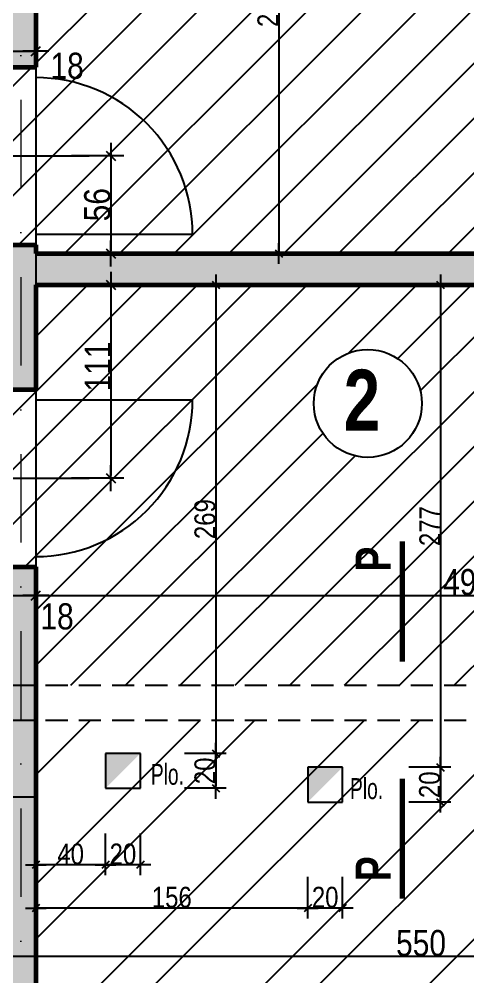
# Model space of a CAD drawing. Header units: millimetres. Extents: x 0 to 26991, y -21919 to -4.
# Drawn here: x 22936 to 23194, y -20576 to -20026 of the extents above; entities that cross this region are included whole.
import ezdxf
from ezdxf.enums import TextEntityAlignment as Align

# ---------------------------------------------------------------- set-up
doc = ezdxf.new("R2010")
doc.units = ezdxf.units.MM
doc.linetypes.add('CACHEX2', pattern=[19.05, 12.7, -6.35])
doc.linetypes.add('TIRETPTX2', pattern=[50.8, 25.4, -12.7, 0, -12.7])
for name, color, linetype in [('01_cote_gen', 4, 'Continuous'), ('01_linteaux', 2, 'Continuous'), ('01_murs_sup', 2, 'CACHEX2'), ('01_poch_BN', 9, 'Continuous'), ('01_poch_murs', 253, 'Continuous'), ('01_poch_poteaux', 250, 'Continuous'), ('01_resv', 32, 'Continuous'), ('01_texte', 230, 'Continuous'), ('AA_COTES', 2, 'Continuous')]:
    doc.layers.add(name, color=color, linetype=linetype)
doc.layers.add('01_murs_coup', color=5, linetype='Continuous', lineweight=60)
doc.layers.add('01_tram_axes', color=2, linetype='TIRETPTX2', lineweight=9)
doc.styles.add('ARIAL NA', font='ARIALN.TTF')
doc.styles.add('impact', font='impact.ttf')
doc.styles.add('STYLE2', font='ARIALN.TTF')
doc.dimstyles.new('JB50', dxfattribs={"dimscale": 0.1, "dimtxt": 150, "dimasz": 15, "dimexe": 0.1, "dimexo": 0.1, "dimgap": 0.09, "dimtad": 1, "dimdec": 1, "dimdsep": 46, "dimtxsty": 'STYLE2', "dimblk1": 'BOND_G', "dimblk2": 'BOND_D', "dimsah": 1, "dimcen": 1.5, "dimdle": 0.01, "dimse1": 1, "dimse2": 1, "dimclrd": 4, "dimclre": 2, "dimclrt": 6, "dimazin": 2, "dimtfac": 2.333333, "dimtdec": 1, "dimtix": 1, "dimtmove": 2, "dimatfit": 3, "dimldrblk": 'BOND_G', "dimfxl": 1, "dimtolj": 1, "dimtzin": 0, "dimarcsym": 0})
doc.dimstyles.new('JB50res', dxfattribs={"dimscale": 0.1, "dimtxt": 120, "dimasz": 12, "dimexe": 0.1, "dimexo": 0.1, "dimgap": 0.09, "dimtad": 1, "dimdec": 1, "dimdsep": 46, "dimtxsty": 'STYLE2', "dimblk1": 'BOND_G', "dimblk2": 'BOND_D', "dimsah": 1, "dimcen": 1.5, "dimdle": 0.01, "dimse1": 1, "dimse2": 1, "dimclrd": 4, "dimclre": 2, "dimclrt": 6, "dimazin": 2, "dimtfac": 2.333333, "dimtdec": 1, "dimtix": 1, "dimtmove": 2, "dimatfit": 3, "dimldrblk": 'BOND_G', "dimfxl": 1, "dimtolj": 1, "dimtzin": 0, "dimarcsym": 0})

# ---------------------------------------------------------------- blocks, each defined once
blk = doc.blocks.new('BOND_G')
at = {"layer": 'AA_COTES', "color": 0}
for p, q in [((0, -5), (0, 15)), ((5, 0), (-5, 0)), ((1.77, 1.77), (-1.77, -1.77))]:
    blk.add_line(p, q, dxfattribs=at)
blk = doc.blocks.new('BOND_D')
at = {"layer": 'AA_COTES', "color": 0}
for p, q in [((0, 5), (0, -15)), ((5, 0), (-5, 0)), ((-1.77, -1.77), (1.77, 1.77))]:
    blk.add_line(p, q, dxfattribs=at)
blk = doc.blocks.new('*D3506')
at = {"layer": '01_cote_gen', "color": 4, "lineweight": -2, "ltscale": 0.1, "transparency": 16777216}
blk.add_line((22929.24, -20044.86), (22944.24, -20044.86), dxfattribs=at)
at = {"layer": 'Defpoints', "color": 0, "ltscale": 0.1, "transparency": 16777216}
for p in [(22927.74, -20040.15), (22945.74, -20044.86), (22945.74, -20044.86)]:
    blk.add_point(p, dxfattribs=at)
at = {"layer": '01_cote_gen', "color": 4, "lineweight": -2, "ltscale": 0.1, "transparency": 16777216, "xscale": 1.5, "yscale": 1.5, "zscale": 1.5, "rotation": 180}
blk.add_blockref('BOND_G', (22927.74, -20044.86), dxfattribs=at)
at = {"layer": '01_cote_gen', "color": 4, "lineweight": -2, "ltscale": 0.1, "transparency": 16777216, "xscale": 1.5, "yscale": 1.5, "zscale": 1.5}
blk.add_blockref('BOND_D', (22945.74, -20044.86), dxfattribs=at)
at = {"layer": '01_cote_gen', "color": 6, "ltscale": 0.1, "transparency": 16777216, "insert": (22963.69, -20053.3), "char_height": 15, "attachment_point": 5, "style": 'STYLE2'}
blk.add_mtext('\\A1;18', dxfattribs=at)
blk = doc.blocks.new('*D3513')
at = {"layer": '01_cote_gen', "color": 4, "lineweight": -2, "ltscale": 0.1, "transparency": 16777216}
blk.add_line((22929.24, -20357.39), (22944.24, -20357.39), dxfattribs=at)
at = {"layer": 'Defpoints', "color": 0, "ltscale": 0.1, "transparency": 16777216}
for p in [(22945.74, -20357.39), (22927.74, -20379.89), (22945.74, -20379.89)]:
    blk.add_point(p, dxfattribs=at)
at = {"layer": '01_cote_gen', "color": 4, "lineweight": -2, "ltscale": 0.1, "transparency": 16777216, "xscale": 1.5, "yscale": 1.5, "zscale": 1.5, "rotation": 180}
blk.add_blockref('BOND_G', (22927.74, -20357.39), dxfattribs=at)
at = {"layer": '01_cote_gen', "color": 4, "lineweight": -2, "ltscale": 0.1, "transparency": 16777216, "xscale": 1.5, "yscale": 1.5, "zscale": 1.5}
blk.add_blockref('BOND_D', (22945.74, -20357.39), dxfattribs=at)
at = {"layer": '01_cote_gen', "color": 6, "ltscale": 0.1, "transparency": 16777216, "insert": (22957.91, -20369.41), "char_height": 15, "attachment_point": 5, "style": 'STYLE2'}
blk.add_mtext('\\A1;18', dxfattribs=at)
blk = doc.blocks.new('*D3514')
at = {"layer": '01_cote_gen', "color": 4, "lineweight": -2, "ltscale": 0.1, "transparency": 16777216}
blk.add_line((22947.24, -20357.39), (23440.24, -20357.39), dxfattribs=at)
at = {"layer": 'Defpoints', "color": 0, "ltscale": 0.1, "transparency": 16777216}
for p in [(23441.74, -20357.39), (22945.74, -20379.89), (23441.74, -20379.89)]:
    blk.add_point(p, dxfattribs=at)
at = {"layer": '01_cote_gen', "color": 4, "lineweight": -2, "ltscale": 0.1, "transparency": 16777216, "xscale": 1.5, "yscale": 1.5, "zscale": 1.5, "rotation": 180}
blk.add_blockref('BOND_G', (22945.74, -20357.39), dxfattribs=at)
at = {"layer": '01_cote_gen', "color": 4, "lineweight": -2, "ltscale": 0.1, "transparency": 16777216, "xscale": 1.5, "yscale": 1.5, "zscale": 1.5}
blk.add_blockref('BOND_D', (23441.74, -20357.39), dxfattribs=at)
at = {"layer": '01_cote_gen', "color": 6, "ltscale": 0.1, "transparency": 16777216, "insert": (23193.74, -20349.72), "char_height": 15, "attachment_point": 5, "style": 'STYLE2'}
blk.add_mtext('\\A1;496', dxfattribs=at)
blk = doc.blocks.new('*D3565')
at = {"layer": '01_cote_gen', "color": 4, "lineweight": -2, "ltscale": 0.1, "transparency": 16777216}
blk.add_line((22988.73, -20180.46), (22988.73, -20288.46), dxfattribs=at)
at = {"layer": 'Defpoints', "color": 0, "ltscale": 0.1, "transparency": 16777216}
for p in [(22974.88, -20178.96), (22967.33, -20289.96), (22988.73, -20289.96)]:
    blk.add_point(p, dxfattribs=at)
at = {"layer": '01_cote_gen', "color": 4, "lineweight": -2, "ltscale": 0.1, "transparency": 16777216, "xscale": 1.5, "yscale": 1.5, "zscale": 1.5}
for name, p, rotation in [('BOND_G', (22988.73, -20178.96), 90), ('BOND_D', (22988.73, -20289.96), 270)]:
    blk.add_blockref(name, p, dxfattribs=dict(at, rotation=rotation))
at = {"layer": '01_cote_gen', "color": 6, "ltscale": 0.1, "transparency": 16777216, "insert": (22981.19, -20225.82), "char_height": 15, "attachment_point": 5, "rotation": 90, "style": 'STYLE2'}
blk.add_mtext('\\A1;111', dxfattribs=at)
blk = doc.blocks.new('*D3566')
at = {"layer": '01_cote_gen', "color": 4, "lineweight": -2, "ltscale": 0.1, "transparency": 16777216}
blk.add_line((22988.73, -20106.46), (22988.73, -20159.46), dxfattribs=at)
at = {"layer": 'Defpoints', "color": 0, "ltscale": 0.1, "transparency": 16777216}
for p in [(22976.34, -20104.96), (22988.73, -20160.96), (23005.72, -20160.96)]:
    blk.add_point(p, dxfattribs=at)
at = {"layer": '01_cote_gen', "color": 4, "lineweight": -2, "ltscale": 0.1, "transparency": 16777216, "xscale": 1.5, "yscale": 1.5, "zscale": 1.5}
for name, p, rotation in [('BOND_G', (22988.73, -20104.96), 90), ('BOND_D', (22988.73, -20160.96), 270)]:
    blk.add_blockref(name, p, dxfattribs=dict(at, rotation=rotation))
at = {"layer": '01_cote_gen', "color": 6, "ltscale": 0.1, "transparency": 16777216, "insert": (22981.06, -20132.96), "char_height": 15, "attachment_point": 5, "rotation": 90, "style": 'STYLE2'}
blk.add_mtext('\\A1;56', dxfattribs=at)
blk = doc.blocks.new('*D3703')
at = {"layer": '01_cote_gen', "color": 4, "lineweight": -2, "ltscale": 0.1, "transparency": 16777216}
blk.add_line((23085.1, -19879.14), (23085.1, -20159.76), dxfattribs=at)
at = {"layer": 'Defpoints', "color": 0, "ltscale": 0.1, "transparency": 16777216}
for p in [(23067.1, -19877.94), (23067.1, -20160.96), (23085.1, -20160.96)]:
    blk.add_point(p, dxfattribs=at)
at = {"layer": '01_cote_gen', "color": 4, "lineweight": -2, "ltscale": 0.1, "transparency": 16777216, "xscale": 1.2, "yscale": 1.2, "zscale": 1.2}
for name, p, rotation in [('BOND_G', (23085.1, -19877.94), 90), ('BOND_D', (23085.1, -20160.96), 270)]:
    blk.add_blockref(name, p, dxfattribs=dict(at, rotation=rotation))
at = {"layer": '01_cote_gen', "color": 6, "ltscale": 0.1, "transparency": 16777216, "insert": (23078.96, -20019.45), "char_height": 12, "attachment_point": 5, "rotation": 90, "style": 'STYLE2'}
blk.add_mtext('\\A1;283', dxfattribs=at)
blk = doc.blocks.new('*D3706')
at = {"layer": '01_cote_gen', "color": 4, "lineweight": -2, "ltscale": 0.1, "transparency": 16777216}
blk.add_line((23004.5, -20511.97), (22986.9, -20511.97), dxfattribs=at)
at = {"layer": 'Defpoints', "color": 0, "ltscale": 0.1, "transparency": 16777216}
for p in [(22985.7, -20443.18), (23005.7, -20443.18), (22985.7, -20511.97)]:
    blk.add_point(p, dxfattribs=at)
at = {"layer": '01_cote_gen', "color": 4, "lineweight": -2, "ltscale": 0.1, "transparency": 16777216, "xscale": 1.2, "yscale": 1.2, "zscale": 1.2, "rotation": 180}
blk.add_blockref('BOND_D', (22985.7, -20511.97), dxfattribs=at)
at = {"layer": '01_cote_gen', "color": 4, "lineweight": -2, "ltscale": 0.1, "transparency": 16777216, "xscale": 1.2, "yscale": 1.2, "zscale": 1.2}
blk.add_blockref('BOND_G', (23005.7, -20511.97), dxfattribs=at)
at = {"layer": '01_cote_gen', "color": 6, "ltscale": 0.1, "transparency": 16777216, "insert": (22995.7, -20505.83), "char_height": 12, "attachment_point": 5, "style": 'STYLE2'}
blk.add_mtext('\\A1;20', dxfattribs=at)
blk = doc.blocks.new('*D3707')
at = {"layer": '01_cote_gen', "color": 4, "lineweight": -2, "ltscale": 0.1, "transparency": 16777216}
blk.add_line((22984.5, -20511.97), (22946.94, -20511.97), dxfattribs=at)
at = {"layer": 'Defpoints', "color": 0, "ltscale": 0.1, "transparency": 16777216}
for p in [(22985.7, -20443.18), (22945.74, -20447.31), (22945.74, -20511.97)]:
    blk.add_point(p, dxfattribs=at)
at = {"layer": '01_cote_gen', "color": 4, "lineweight": -2, "ltscale": 0.1, "transparency": 16777216, "xscale": 1.2, "yscale": 1.2, "zscale": 1.2, "rotation": 180}
blk.add_blockref('BOND_D', (22945.74, -20511.97), dxfattribs=at)
at = {"layer": '01_cote_gen', "color": 4, "lineweight": -2, "ltscale": 0.1, "transparency": 16777216, "xscale": 1.2, "yscale": 1.2, "zscale": 1.2}
blk.add_blockref('BOND_G', (22985.7, -20511.97), dxfattribs=at)
at = {"layer": '01_cote_gen', "color": 6, "ltscale": 0.1, "transparency": 16777216, "insert": (22965.72, -20505.83), "char_height": 12, "attachment_point": 5, "style": 'STYLE2'}
blk.add_mtext('\\A1;40', dxfattribs=at)
blk = doc.blocks.new('*D3708')
at = {"layer": '01_cote_gen', "color": 4, "lineweight": -2, "ltscale": 0.1, "transparency": 16777216}
blk.add_line((23120.55, -20536.8), (23102.95, -20536.8), dxfattribs=at)
at = {"layer": 'Defpoints', "color": 0, "ltscale": 0.1, "transparency": 16777216}
for p in [(23101.75, -20475.97), (23121.75, -20475.97), (23101.75, -20536.8)]:
    blk.add_point(p, dxfattribs=at)
at = {"layer": '01_cote_gen', "color": 4, "lineweight": -2, "ltscale": 0.1, "transparency": 16777216, "xscale": 1.2, "yscale": 1.2, "zscale": 1.2, "rotation": 180}
blk.add_blockref('BOND_D', (23101.75, -20536.8), dxfattribs=at)
at = {"layer": '01_cote_gen', "color": 4, "lineweight": -2, "ltscale": 0.1, "transparency": 16777216, "xscale": 1.2, "yscale": 1.2, "zscale": 1.2}
blk.add_blockref('BOND_G', (23121.75, -20536.8), dxfattribs=at)
at = {"layer": '01_cote_gen', "color": 6, "ltscale": 0.1, "transparency": 16777216, "insert": (23111.75, -20530.66), "char_height": 12, "attachment_point": 5, "style": 'STYLE2'}
blk.add_mtext('\\A1;20', dxfattribs=at)
blk = doc.blocks.new('*D3709')
at = {"layer": '01_cote_gen', "color": 4, "lineweight": -2, "ltscale": 0.1, "transparency": 16777216}
blk.add_line((23100.55, -20536.8), (22946.94, -20536.8), dxfattribs=at)
at = {"layer": 'Defpoints', "color": 0, "ltscale": 0.1, "transparency": 16777216}
for p in [(23101.75, -20475.97), (22945.74, -20529.04), (22945.74, -20536.8)]:
    blk.add_point(p, dxfattribs=at)
at = {"layer": '01_cote_gen', "color": 4, "lineweight": -2, "ltscale": 0.1, "transparency": 16777216, "xscale": 1.2, "yscale": 1.2, "zscale": 1.2, "rotation": 180}
blk.add_blockref('BOND_D', (22945.74, -20536.8), dxfattribs=at)
at = {"layer": '01_cote_gen', "color": 4, "lineweight": -2, "ltscale": 0.1, "transparency": 16777216, "xscale": 1.2, "yscale": 1.2, "zscale": 1.2}
blk.add_blockref('BOND_G', (23101.75, -20536.8), dxfattribs=at)
at = {"layer": '01_cote_gen', "color": 6, "ltscale": 0.1, "transparency": 16777216, "insert": (23023.74, -20530.66), "char_height": 12, "attachment_point": 5, "style": 'STYLE2'}
blk.add_mtext('\\A1;156', dxfattribs=at)
blk = doc.blocks.new('*D3710')
at = {"layer": '01_cote_gen', "color": 4, "lineweight": -2, "ltscale": 0.1, "transparency": 16777216}
blk.add_line((23048.95, -20180.16), (23048.95, -20446.8), dxfattribs=at)
at = {"layer": 'Defpoints', "color": 0, "ltscale": 0.1, "transparency": 16777216}
for p in [(23037.66, -20178.96), (23005.7, -20448), (23048.95, -20448)]:
    blk.add_point(p, dxfattribs=at)
at = {"layer": '01_cote_gen', "color": 4, "lineweight": -2, "ltscale": 0.1, "transparency": 16777216, "xscale": 1.2, "yscale": 1.2, "zscale": 1.2}
for name, p, rotation in [('BOND_G', (23048.95, -20178.96), 90), ('BOND_D', (23048.95, -20448), 270)]:
    blk.add_blockref(name, p, dxfattribs=dict(at, rotation=rotation))
at = {"layer": '01_cote_gen', "color": 6, "ltscale": 0.1, "transparency": 16777216, "insert": (23042.82, -20313.48), "char_height": 12, "attachment_point": 5, "rotation": 90, "style": 'STYLE2'}
blk.add_mtext('\\A1;269', dxfattribs=at)
blk = doc.blocks.new('*D3711')
at = {"layer": '01_cote_gen', "color": 4, "lineweight": -2, "ltscale": 0.1, "transparency": 16777216}
blk.add_line((23048.95, -20449.2), (23048.95, -20466.8), dxfattribs=at)
at = {"layer": 'Defpoints', "color": 0, "ltscale": 0.1, "transparency": 16777216}
for p in [(23005.7, -20448), (23005.7, -20468), (23048.95, -20468)]:
    blk.add_point(p, dxfattribs=at)
at = {"layer": '01_cote_gen', "color": 4, "lineweight": -2, "ltscale": 0.1, "transparency": 16777216, "xscale": 1.2, "yscale": 1.2, "zscale": 1.2}
for name, p, rotation in [('BOND_G', (23048.95, -20448), 90), ('BOND_D', (23048.95, -20468), 270)]:
    blk.add_blockref(name, p, dxfattribs=dict(at, rotation=rotation))
at = {"layer": '01_cote_gen', "color": 6, "ltscale": 0.1, "transparency": 16777216, "insert": (23042.82, -20458), "char_height": 12, "attachment_point": 5, "rotation": 90, "style": 'STYLE2'}
blk.add_mtext('\\A1;20', dxfattribs=at)
blk = doc.blocks.new('*D3712')
at = {"layer": '01_cote_gen', "color": 4, "lineweight": -2, "ltscale": 0.1, "transparency": 16777216}
blk.add_line((23177.84, -20180.16), (23177.84, -20454.77), dxfattribs=at)
at = {"layer": 'Defpoints', "color": 0, "ltscale": 0.1, "transparency": 16777216}
for p in [(23179.72, -20178.96), (23121.75, -20455.97), (23177.84, -20455.97)]:
    blk.add_point(p, dxfattribs=at)
at = {"layer": '01_cote_gen', "color": 4, "lineweight": -2, "ltscale": 0.1, "transparency": 16777216, "xscale": 1.2, "yscale": 1.2, "zscale": 1.2}
for name, p, rotation in [('BOND_G', (23177.84, -20178.96), 90), ('BOND_D', (23177.84, -20455.97), 270)]:
    blk.add_blockref(name, p, dxfattribs=dict(at, rotation=rotation))
at = {"layer": '01_cote_gen', "color": 6, "ltscale": 0.1, "transparency": 16777216, "insert": (23171.8, -20317.46), "char_height": 12, "attachment_point": 5, "rotation": 90, "style": 'STYLE2'}
blk.add_mtext('\\A1;277', dxfattribs=at)
blk = doc.blocks.new('*D3713')
at = {"layer": '01_cote_gen', "color": 4, "lineweight": -2, "ltscale": 0.1, "transparency": 16777216}
blk.add_line((23177.84, -20457.17), (23177.84, -20474.77), dxfattribs=at)
at = {"layer": 'Defpoints', "color": 0, "ltscale": 0.1, "transparency": 16777216}
for p in [(23171.84, -20455.97), (23111.75, -20475.97), (23177.84, -20475.97)]:
    blk.add_point(p, dxfattribs=at)
at = {"layer": '01_cote_gen', "color": 4, "lineweight": -2, "ltscale": 0.1, "transparency": 16777216, "xscale": 1.2, "yscale": 1.2, "zscale": 1.2}
for name, p, rotation in [('BOND_G', (23177.84, -20455.97), 90), ('BOND_D', (23177.84, -20475.97), 270)]:
    blk.add_blockref(name, p, dxfattribs=dict(at, rotation=rotation))
at = {"layer": '01_cote_gen', "color": 6, "ltscale": 0.1, "transparency": 16777216, "insert": (23171.7, -20465.97), "char_height": 12, "attachment_point": 5, "rotation": 90, "style": 'STYLE2'}
blk.add_mtext('\\A1;20', dxfattribs=at)
blk = doc.blocks.new('*D3717')
at = {"layer": '01_cote_gen', "color": 4, "lineweight": -2, "ltscale": 0.1, "transparency": 16777216}
blk.add_line((23440.24, -20564.64), (22893.24, -20564.64), dxfattribs=at)
at = {"layer": 'Defpoints', "color": 0, "ltscale": 0.1, "transparency": 16777216}
for p in [(22891.74, -20418.88), (23441.74, -20481.47), (22891.74, -20564.64)]:
    blk.add_point(p, dxfattribs=at)
at = {"layer": '01_cote_gen', "color": 4, "lineweight": -2, "ltscale": 0.1, "transparency": 16777216, "xscale": 1.5, "yscale": 1.5, "zscale": 1.5, "rotation": 180}
blk.add_blockref('BOND_D', (22891.74, -20564.64), dxfattribs=at)
at = {"layer": '01_cote_gen', "color": 4, "lineweight": -2, "ltscale": 0.1, "transparency": 16777216, "xscale": 1.5, "yscale": 1.5, "zscale": 1.5}
blk.add_blockref('BOND_G', (23441.74, -20564.64), dxfattribs=at)
at = {"layer": '01_cote_gen', "color": 6, "ltscale": 0.1, "transparency": 16777216, "insert": (23166.74, -20556.97), "char_height": 15, "attachment_point": 5, "style": 'STYLE2'}
blk.add_mtext('\\A1;550', dxfattribs=at)

msp = doc.modelspace()

# ---------------------------------------------------------------- hatches: boundary and pattern name
at = {"layer": '01_poch_BN', "ltscale": 0.1}
h = msp.add_hatch(dxfattribs=at)
h.set_pattern_fill('ANSI31', color=256, scale=7)
h.paths.add_polyline_path([(23441.74, -19900.98), (23349.74, -19900.98), (23349.74, -19892.98), (23049.74, -19892.98), (23049.74, -19900.98), (22945.74, -19900.98), (22945.74, -20053.96), (22937.11, -20053.96), (22937.11, -20155.96), (22945.74, -20155.96), (22945.74, -20160.96), (23441.74, -20160.96)])
edge = h.paths.add_edge_path()
edge.add_arc((22572.95, -20247.07), 30.98, 0, 360)
edge = h.paths.add_edge_path()
edge.add_arc((23136.19, -20247.07), 30.98, 0, 360)
h.paths.add_polyline_path([(23441.74, -20178.96), (22945.74, -20178.96), (22945.74, -20238.96), (22937.11, -20238.96), (22937.11, -20340.96), (22945.74, -20340.96), (22945.74, -20408.88), (23441.74, -20408.88), (23441.74, -20383.91), (23447.11, -20383.91), (23447.11, -20283.91), (23441.74, -20283.91)])
h.paths.add_polyline_path([(22762.76, -20110.94), (22773.13, -20110.94), (22773.13, -20080.96), (22762.76, -20080.96)])
h.paths.add_polyline_path([(22911.48, -20289.96), (22911.48, -20408.88), (22927.74, -20408.88), (22927.74, -20340.96), (22937.11, -20340.96), (22937.11, -20238.96), (22927.74, -20238.96), (22927.74, -20289.96)])
h.paths.add_polyline_path([(22797.76, -20300.96), (22797.76, -20198.96), (22779.76, -20198.96), (22779.76, -20178.96), (22341.74, -20178.96), (22341.74, -20408.88), (22779.76, -20408.88), (22779.76, -20300.96)])
h.paths.add_polyline_path([(22927.74, -20053.96), (22927.74, -20155.96), (22937.11, -20155.96), (22937.11, -20053.96)])
h.paths.add_polyline_path([(22762.76, -20154.94), (22773.13, -20154.94), (22773.13, -20124.96), (22762.76, -20124.96)])
h = msp.add_hatch(dxfattribs=at)
h.set_pattern_fill('ANSI32', color=256, scale=7)
edge = h.paths.add_edge_path()
edge.add_arc((23167.2, -20816.5), 30.98, 0, 360)
h.paths.add_polyline_path([(23441.74, -20428.88), (22945.74, -20428.88), (22945.74, -21089.91), (23101.7, -21089.91), (23201.7, -21089.91), (23441.74, -21089.91), (23441.74, -20983.91), (23441.74, -20683.91)])
h.paths.add_polyline_path([(22911.48, -20428.88), (22911.48, -20454.96), (22927.74, -20454.96), (22927.74, -20428.88)])
at = {"layer": '01_poch_murs', "ltscale": 0.1}
h = msp.add_hatch(color=256, dxfattribs=at)
h.dxf.hatch_style = 1
h.paths.add_polyline_path([(23447.11, -18983.91), (23441.74, -18983.91), (23441.74, -19116.92), (23447.11, -19116.92)])
h.paths.add_polyline_path([(23457.7, -19116.92), (23457.7, -19132.92), (23457.7, -19132.92), (23457.7, -19116.92), (23447.11, -19127.51), (23447.11, -18983.91), (23457.74, -18983.91), (23457.74, -19116.92)])
h.paths.add_polyline_path([(23457.7, -19116.92), (23449.7, -19124.92), (23457.7, -19132.92)], flags=17)
h.paths.add_polyline_path([(23447.11, -19122.33), (23441.74, -19116.96), (23441.74, -19132.88), (23447.11, -19127.51)])
h.paths.add_polyline_path([(23447.11, -19132.92), (23441.74, -19132.92), (23441.74, -19342.96), (22945.74, -19342.96), (22945.74, -19272.84), (22937.11, -19272.84), (22937.11, -20053.96), (22945.74, -20053.96), (22945.74, -19360.96), (23441.74, -19360.96), (23441.74, -19483.81), (23447.11, -19483.81)])
h.paths.add_polyline_path([(23457.74, -19132.96), (23457.7, -19132.92), (23447.11, -19132.92), (23447.11, -19483.81), (23457.74, -19483.81)])
h.paths.add_polyline_path([(22937.11, -19272.84), (22927.74, -19272.84), (22927.74, -20053.96), (22937.11, -20053.96)])
h = msp.add_hatch(color=256, dxfattribs=at)
h.dxf.hatch_style = 1
h.paths.add_polyline_path([(23447.11, -19783.91), (23441.74, -19783.91), (23441.74, -20160.96), (22945.74, -20160.96), (22945.74, -20178.96), (23441.74, -20178.96), (23441.74, -20283.91), (23447.11, -20283.91)])
h.paths.add_polyline_path([(23457.74, -19783.91), (23447.11, -19783.91), (23447.11, -20283.91), (23457.74, -20283.91)])
h = msp.add_hatch(color=256, dxfattribs=at)
h.dxf.hatch_style = 1
h.paths.add_polyline_path([(22945.74, -20472.96), (22937.11, -20472.96), (22937.11, -21105.91), (23101.7, -21105.91), (23101.7, -21089.91), (22945.74, -21089.91)])
h.paths.add_polyline_path([(22937.11, -20472.96), (22927.74, -20472.96), (22927.74, -21089.91), (22801.7, -21089.91), (22801.7, -21105.91), (22937.11, -21105.91)])
h.paths.add_polyline_path([(23447.11, -20983.91), (23441.74, -20983.91), (23441.74, -21089.91), (23201.7, -21089.91), (23201.7, -21105.91), (23447.11, -21105.91)])
h.paths.add_polyline_path([(23457.74, -20983.91), (23447.11, -20983.91), (23447.11, -21105.91), (23457.74, -21105.91)])
at = {"layer": '01_poch_poteaux', "ltscale": 0.1}
h = msp.add_hatch(color=256, dxfattribs=at)
h.dxf.hatch_style = 1
h.paths.add_polyline_path([(22945.74, -20160.96), (22945.74, -20155.96), (22937.11, -20155.96), (22937.11, -20238.96), (22945.74, -20238.96), (22945.74, -20178.96)])
h.paths.add_polyline_path([(22937.11, -20155.96), (22927.74, -20155.96), (22927.74, -20238.96), (22937.11, -20238.96)])
h = msp.add_hatch(color=256, dxfattribs=at)
h.dxf.hatch_style = 1
h.paths.add_polyline_path([(22937.11, -20340.96), (22927.74, -20340.96), (22927.74, -20454.96), (22927.74, -20472.96), (22937.11, -20472.96)])
h.paths.add_polyline_path([(22945.74, -20340.96), (22937.11, -20340.96), (22937.11, -20472.96), (22945.74, -20472.96)])

# ---------------------------------------------------------------- linework, layer by layer
at = {"layer": '01_linteaux', "ltscale": 0.1}
for p, q in [((22945.74, -20053.96), (22945.74, -20155.96)), ((22900.35, -20104.96), (22976.34, -20104.96)), ((22945.74, -20149.96), (23035.7, -20149.96)), ((22945.74, -20238.96), (22945.74, -20340.96)), ((22945.74, -20244.96), (23035.7, -20244.96)), ((22900.35, -20289.96), (22976.34, -20289.96))]:
    msp.add_line(p, q, dxfattribs=at)
for centre, start, end in [((22945.73, -20149.93), 359.9796, 89.9965), ((22945.73, -20244.99), 270.0035, 0.0204)]:
    msp.add_arc(centre, 89.97, start, end, dxfattribs=at)
at = {"layer": '01_murs_coup'}
for p, q in [((22945.74, -19360.96), (22945.74, -20053.96)), ((22927.74, -20053.96), (22945.74, -20053.96)), ((22927.74, -20155.96), (22945.74, -20155.96)), ((22945.74, -20155.96), (22945.74, -20160.96)), ((22945.74, -20160.96), (23441.74, -20160.96)), ((22945.74, -20160.96), (23441.74, -20160.96)), ((22945.74, -20178.96), (22945.74, -20238.96)), ((22945.74, -20178.96), (23441.74, -20178.96)), ((22945.74, -20178.96), (23441.74, -20178.96)), ((22927.74, -20238.96), (22945.74, -20238.96)), ((22927.74, -20340.96), (22945.74, -20340.96)), ((22945.74, -20340.96), (22945.74, -21089.91))]:
    msp.add_line(p, q, dxfattribs=at)
at = {"layer": '01_murs_sup'}
for p, q in [((22341.74, -20408.88), (23441.74, -20408.88)), ((22341.74, -20428.88), (23441.74, -20428.88))]:
    msp.add_line(p, q, dxfattribs=at)
at = {"layer": '01_poch_poteaux', "ltscale": 0.1}
for p, q in [((22945.74, -20160.96), (22945.74, -20178.96)), ((22927.74, -20472.96), (22945.74, -20472.96))]:
    msp.add_line(p, q, dxfattribs=at)
at = {"layer": '01_resv'}
for p, q in [((22995.7, -20448), (22985.7, -20448)), ((22985.7, -20448), (22985.7, -20468)), ((23005.7, -20448), (22985.7, -20448)), ((23005.7, -20448), (22995.7, -20448)), ((23005.7, -20468), (23005.7, -20448)), ((23111.75, -20455.97), (23101.75, -20455.97)), ((23101.75, -20455.97), (23101.75, -20475.97)), ((23121.75, -20455.97), (23101.75, -20455.97)), ((23121.75, -20455.97), (23111.75, -20455.97)), ((23121.75, -20475.97), (23121.75, -20455.97)), ((22985.7, -20468), (23005.7, -20468)), ((23101.75, -20475.97), (23121.75, -20475.97))]:
    msp.add_line(p, q, dxfattribs=at)
at = {"layer": '01_resv', "ltscale": 0.1}
for points in [[(22985.7, -20468), (22985.7, -20448), (23005.7, -20448)], [(23101.75, -20475.97), (23101.75, -20455.97), (23121.75, -20455.97)]]:
    msp.add_solid(points, dxfattribs=at)
at = {"layer": '01_texte', "const_width": 3}
for points in [[(23156.02, -20395.29), (23156.02, -20326.14)], [(23156.02, -20531.42), (23156.02, -20462.48)]]:
    msp.add_lwpolyline(points, dxfattribs=at)
at = {"layer": '01_texte'}
msp.add_circle((23136.19, -20247.07), 30.98, dxfattribs=at)
at = {"layer": '01_tram_axes', "color": 253, "ltscale": 2}
msp.add_line((22937.11, -17835.37), (22937.11, -21303.33), dxfattribs=at)

# ---------------------------------------------------------------- texts
at = {"layer": '01_texte', "style": 'impact'}
msp.add_text('2', height=35, dxfattribs=at).set_placement((23132.85, -20245.19), align=Align.MIDDLE_CENTER)
for p in [(23139.25, -20336.47), (23139.25, -20514.23)]:
    msp.add_text('P', height=20, rotation=90, dxfattribs=at).set_placement(p, align=Align.MIDDLE)
at = {"layer": '01_texte', "style": 'ARIAL NA', "width": 0.8}
for p in [(23021.23, -20469.58), (23135.51, -20477.79)]:
    msp.add_text('Plo.', height=12, dxfattribs=at).set_placement(p, align=Align.BOTTOM_CENTER)

# ---------------------------------------------------------------- dimensions: what is measured, and where the dimension line sits
at = {"layer": '01_cote_gen', "ltscale": 0.1}
for base, p1, p2, dimstyle, picture, middle in [((23085.1, -20160.96), (23067.1, -19877.94), (23067.1, -20160.96), 'JB50res', '*D3703', (23078.96, -20019.45)), ((22988.73, -20160.96), (22976.34, -20104.96), (23005.72, -20160.96), 'JB50', '*D3566', (22981.06, -20132.96)), ((23048.95, -20448), (23037.66, -20178.96), (23005.7, -20448), 'JB50res', '*D3710', (23042.82, -20313.48)), ((23177.84, -20455.97), (23179.72, -20178.96), (23121.75, -20455.97), 'JB50res', '*D3712', (23171.8, -20317.46)), ((23048.95, -20468), (23005.7, -20448), (23005.7, -20468), 'JB50res', '*D3711', (23042.82, -20458)), ((23177.84, -20475.97), (23171.84, -20455.97), (23111.75, -20475.97), 'JB50res', '*D3713', (23171.7, -20465.97))]:
    dim = msp.add_linear_dim(base=base, p1=p1, p2=p2, angle=90, dimstyle=dimstyle, dxfattribs=at)
    dim.commit()
    dim.dimension.update_dxf_attribs({"geometry": picture, "text_midpoint": middle})
for base, p1, p2, picture, middle in [((22945.74, -20044.86), (22927.74, -20040.15), (22945.74, -20044.86), '*D3506', (22963.69, -20053.3)), ((22945.74, -20357.39), (22927.74, -20379.89), (22945.74, -20379.89), '*D3513', (22957.91, -20369.41))]:
    dim = msp.add_linear_dim(base=base, p1=p1, p2=p2, dimstyle='JB50', dxfattribs=at)
    dim.commit()
    dim.dimension.update_dxf_attribs({"geometry": picture, "text_midpoint": middle, "dimtype": 160})
dim = msp.add_linear_dim(base=(22988.73, -20289.96), p1=(22974.88, -20178.96), p2=(22967.33, -20289.96), angle=90, dimstyle='JB50', dxfattribs=at)
dim.commit()
dim.dimension.update_dxf_attribs({"geometry": '*D3565', "text_midpoint": (22981.19, -20225.82), "dimtype": 160})
for base, p1, p2, dimstyle, picture, middle in [((23441.74, -20357.39), (22945.74, -20379.89), (23441.74, -20379.89), 'JB50', '*D3514', (23193.74, -20349.72)), ((22891.74, -20564.64), (23441.74, -20481.47), (22891.74, -20418.88), 'JB50', '*D3717', (23166.74, -20556.97)), ((22945.74, -20511.97), (22985.7, -20443.18), (22945.74, -20447.31), 'JB50res', '*D3707', (22965.72, -20505.83)), ((22985.7, -20511.97), (23005.7, -20443.18), (22985.7, -20443.18), 'JB50res', '*D3706', (22995.7, -20505.83)), ((22945.74, -20536.8), (23101.75, -20475.97), (22945.74, -20529.04), 'JB50res', '*D3709', (23023.74, -20530.66)), ((23101.75, -20536.8), (23121.75, -20475.97), (23101.75, -20475.97), 'JB50res', '*D3708', (23111.75, -20530.66))]:
    dim = msp.add_linear_dim(base=base, p1=p1, p2=p2, dimstyle=dimstyle, dxfattribs=at)
    dim.commit()
    dim.dimension.update_dxf_attribs({"geometry": picture, "text_midpoint": middle})

doc.saveas('drawing.dxf')
